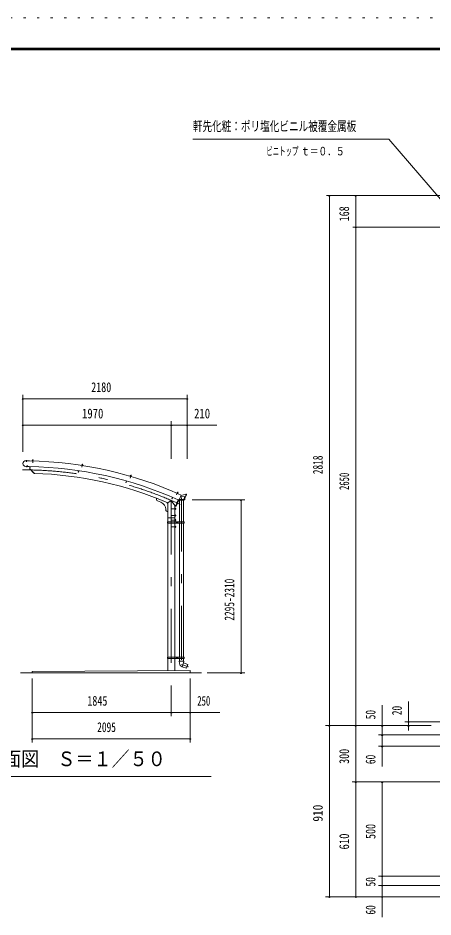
# Model space of a CAD drawing. Units: millimetres, scale not verified. Extents: x -25414 to 25419, y -10500 to 10500.
# Drawn here: x 9687 to 15196, y -1450 to 10500 of the extents above; entities that cross this region are included whole.
import ezdxf
from ezdxf.enums import TextEntityAlignment as Align

# ---------------------------------------------------------------- set-up
doc = ezdxf.new("R2010")
doc.units = ezdxf.units.MM
doc.header["$LTSCALE"] = 60
doc.linetypes.add('USER3', pattern=[24, 12, -5, 2, -5])
doc.linetypes.add('USER4', pattern=[3, 0.5, -2.5])
for name, color, linetype, lineweight in [('0-2_1-05BOLD', 7, 'Continuous', 18), ('0-3_1-25CENTER', 3, 'USER3', 18), ('0-4_1-45THIN', 4, 'Continuous', 18), ('0-5_1-55DIM', 3, 'Continuous', 18), ('0-A_2-52DIM', 3, 'Continuous', 18), ('0-C_F-F1PAPER', 5, 'Continuous', 18), ('0-D_F-E_J_ADD', 5, 'USER4', 18)]:
    doc.layers.add(name, color=color, linetype=linetype, lineweight=lineweight)
doc.styles.add('ＭＳ ゴシック', font='')
doc.styles.get('ＭＳ ゴシック').set_extended_font_data('MS Gothic')

msp = doc.modelspace()

# ---------------------------------------------------------------- linework, layer by layer
at = {"layer": '0-2_1-05BOLD'}
for p, q in [((9791.14, 4614.24), (9837.83, 4613.3)), ((9837.84, 4613.8), (9791.15, 4614.74)), ((9837.84, 4613.8), (9837.82, 4612.7)), ((9876.65, 4614.95), (9889.14, 4614.62)), ((9877.09, 4613.44), (9877.04, 4611.84)), ((9877.25, 4619.43), (9877.12, 4614.94)), ((9878.13, 4619.91), (9877.25, 4619.43)), ((9880.13, 4619.36), (9880.01, 4614.86)), ((9880.03, 4619.86), (9880.25, 4628.01)), ((9886.25, 4627.85), (9880.25, 4628.01)), ((9885.9, 4619.2), (9885.78, 4614.71)), ((9888.63, 4613.13), (9888.58, 4611.53)), ((9889.14, 4614.62), (9889.1, 4613.12)), ((10533.58, 4555.64), (10533.35, 4554.16)), ((10533.35, 4554.16), (10545.7, 4552.22)), ((10533.82, 4554.08), (10533.57, 4552.5)), ((10533.57, 4552.5), (10544.98, 4550.71)), ((10533.58, 4555.64), (10545.93, 4553.7)), ((10535.69, 4560.37), (10545.37, 4558.85)), ((10537.6, 4559.56), (10536.91, 4555.12)), ((10537.57, 4560.08), (10538.83, 4568.13)), ((10539.98, 4568.96), (10538.83, 4568.13)), ((10544.76, 4567.19), (10538.83, 4568.13)), ((10543.93, 4568.34), (10539.98, 4568.96)), ((10543.31, 4558.66), (10542.61, 4554.22)), ((10543.5, 4559.14), (10544.76, 4567.19)), ((10544.76, 4567.19), (10543.93, 4568.34)), ((10545.23, 4552.29), (10544.98, 4550.71)), ((10545.37, 4558.85), (10546.16, 4558.22)), ((10546.16, 4558.22), (10545.46, 4553.77)), ((10545.93, 4553.7), (10545.7, 4552.22)), ((9789.62, 4538.15), (9836.31, 4537.22)), ((9789.63, 4538.65), (9836.32, 4537.72)), ((9836.32, 4537.71), (9836.31, 4537.22)), ((9843.12, 4537.58), (9842.5, 4506.27)), ((9846.32, 4537.52), (9845.72, 4507.53)), ((9903.97, 4446.89), (9845.72, 4507.53)), ((10493.56, 4482.74), (10490.3, 4460.99)), ((11181.97, 4416.29), (11184.26, 4424.11)), ((11190.02, 4422.43), (11184.26, 4424.11)), ((11187.73, 4414.61), (11190.02, 4422.43)), ((11125.31, 4346.13), (11119.28, 4324.98)), ((11119.28, 4324.98), (11122.36, 4324.1)), ((11128.39, 4345.26), (11122.36, 4324.1)), ((11177.49, 4410.83), (11177.04, 4409.3)), ((11177.04, 4409.3), (11188.12, 4406.05)), ((11177.45, 4412.4), (11189.45, 4408.89)), ((11179.17, 4416.59), (11177.91, 4412.27)), ((11180.15, 4416.82), (11179.17, 4416.59)), ((11181.94, 4415.77), (11180.68, 4411.46)), ((11187.48, 4414.15), (11186.22, 4409.84)), ((11188.57, 4407.59), (11188.12, 4406.05)), ((11189.45, 4408.89), (11189.03, 4407.45)), ((11797.58, 4187.62), (11796.97, 4186.25)), ((11796.97, 4186.25), (11808.42, 4181.23)), ((11802.46, 4190.39), (11800.66, 4186.27)), ((11800.82, 4191.66), (11809.8, 4187.72)), ((11802.56, 4190.89), (11805.83, 4198.36)), ((11811.33, 4195.95), (11805.83, 4198.36)), ((11807.75, 4188.07), (11805.94, 4183.95)), ((11810.39, 4186.91), (11808.59, 4182.79)), ((11809.8, 4187.72), (11810.39, 4186.91)), ((11527.54, 4117.89), (11527.54, 4099.02)), ((11540.04, 4080.48), (11585.02, 4062.29)), ((11737.36, 4128.6), (11728.66, 4108.39)), ((11728.66, 4108.39), (11731.6, 4107.13)), ((11740.3, 4127.34), (11731.6, 4107.13)), ((11819.67, 4090.79), (11785.67, 4011.8)), ((11807.98, 4181.42), (11807.34, 4179.95)), ((11813.11, 4095.79), (11818.62, 4093.42)), ((11820.16, 4095.59), (11824.3, 4092.37)), ((11822.77, 4096.48), (11825.09, 4094.67)), ((11889.88, 4092.37), (11824.3, 4092.37)), ((11891.9, 4100.67), (11828.24, 4100.67)), ((11829.59, 4092.37), (11829.59, 3802.67)), ((11855.02, 4158.68), (11830.29, 4103.99)), ((11845.21, 4136.97), (11903.31, 4140.95)), ((11884.59, 4092.37), (11884.59, 3802.67)), ((11900.24, 4100.44), (11889.88, 4092.37)), ((11897.2, 4140.53), (11891.9, 4100.67)), ((11905.39, 4139.13), (11900.24, 4100.44)), ((11913.34, 4143.64), (11903.31, 4140.95)), ((11915.42, 4141.82), (11905.39, 4139.13)), ((11915.47, 4159.67), (11913.34, 4143.64)), ((11917.49, 4157.37), (11915.42, 4141.82)), ((11922.09, 4159.67), (11915.47, 4159.67)), ((11924.39, 4157.37), (11917.49, 4157.37)), ((11922.09, 4159.67), (11922.09, 4169.67)), ((11647.54, 3969.58), (11647.54, 3962.86)), ((11660.04, 3944.32), (11677.54, 3937.25)), ((11766.64, 4018.49), (11766.64, 3802.67)), ((11768.64, 3987.17), (11766.64, 3987.17)), ((11768.64, 3966.17), (11766.64, 3966.17)), ((11768.64, 3987.17), (11768.64, 3966.17)), ((11774.73, 3986.49), (11768.64, 3986.49)), ((11774.73, 3981.58), (11768.64, 3981.58)), ((11774.73, 3971.76), (11768.64, 3971.76)), ((11775.64, 3984.92), (11774.73, 3986.49)), ((11677.54, 3856.67), (11766.64, 3856.67)), ((11768.64, 3897.17), (11766.64, 3897.17)), ((11768.64, 3876.17), (11766.64, 3876.17)), ((11768.64, 3837.17), (11766.64, 3837.17)), ((11768.64, 3897.17), (11768.64, 3876.17)), ((11774.73, 3896.49), (11768.64, 3896.49)), ((11774.73, 3891.58), (11768.64, 3891.58)), ((11774.73, 3881.76), (11768.64, 3881.76)), ((11768.64, 3816.17), (11768.64, 3837.17)), ((11774.73, 3831.58), (11768.64, 3831.58)), ((11775.64, 3894.92), (11774.73, 3896.49)), ((11669.84, 3802.67), (11892.29, 3802.67)), ((11669.84, 3794.67), (11675.94, 3794.67)), ((11675.94, 3802.67), (11675.94, 3786.67)), ((11677.54, 3786.67), (11677.54, 2002.67)), ((11768.64, 3816.17), (11766.64, 3816.17)), ((11766.64, 2002.67), (11766.64, 3786.67)), ((11768.64, 3726.17), (11766.64, 3726.17)), ((11768.24, 3802.67), (11768.24, 3786.67)), ((11774.73, 3821.76), (11768.64, 3821.76)), ((11774.73, 3816.85), (11768.64, 3816.85)), ((11774.73, 3746.49), (11768.64, 3746.49)), ((11774.73, 3741.58), (11768.64, 3741.58)), ((11774.73, 3731.76), (11768.64, 3731.76)), ((11775.64, 3818.42), (11774.73, 3816.85)), ((11775.64, 3744.92), (11774.73, 3746.49)), ((11775.64, 3728.42), (11775.64, 3744.92)), ((11793.11, 3797.56), (11798.11, 3800.44)), ((11793.11, 3797.56), (11793.11, 3791.78)), ((11793.11, 3791.78), (11798.11, 3788.9)), ((11798.11, 3788.9), (11803.12, 3791.78)), ((11827.99, 3802.67), (11827.99, 3786.67)), ((11829.59, 3786.67), (11829.59, 2002.67)), ((11884.59, 3786.67), (11884.59, 2002.67)), ((11886.19, 3802.67), (11886.19, 3786.67)), ((11886.19, 3794.67), (11892.29, 3794.67)), ((11892.29, 3802.67), (11892.29, 3786.67)), ((11669.84, 2002.67), (11669.84, 1986.67)), ((11669.84, 2002.67), (11892.29, 2002.67)), ((11669.84, 1994.67), (11675.94, 1994.67)), ((11669.84, 1986.67), (11892.29, 1986.67)), ((11675.94, 2002.67), (11675.94, 1986.67)), ((11677.54, 1986.67), (11677.54, 1823.27)), ((11766.64, 1986.67), (11766.64, 1823.69)), ((11768.24, 2002.67), (11768.24, 1986.67)), ((11793.11, 1997.56), (11798.11, 2000.44)), ((11793.11, 1997.56), (11793.11, 1991.78)), ((11793.11, 1991.78), (11798.11, 1988.9)), ((11798.11, 1988.9), (11803.12, 1991.78)), ((11827.99, 2002.67), (11827.99, 1986.67)), ((11828.09, 1949.76), (11886.09, 1949.76)), ((11829.85, 1923.97), (11828.09, 1949.76)), ((11829.59, 1986.67), (11829.59, 1949.76)), ((11884.59, 1927.76), (11865.78, 1876.08)), ((11884.59, 1986.67), (11884.59, 1949.76)), ((11886.19, 2002.67), (11886.19, 1986.67)), ((11886.19, 1994.67), (11892.29, 1994.67)), ((11892.29, 2002.67), (11892.29, 1986.67)), ((9722.09, 1794.67), (12122.08, 1794.67)), ((11972.09, 1824.67), (9877.09, 1814.67)), ((9877.09, 1794.67), (9877.09, 1814.67)), ((11866.06, 1875.98), (11922.16, 1855.56)), ((11972.09, 1824.67), (11972.09, 1794.67))]:
    msp.add_line(p, q, dxfattribs=at)
for points in [[(9876.65, 4614.95), (9876.61, 4613.45), (9889.1, 4613.12)], [(9878.13, 4619.91), (9887.93, 4619.65), (9888.79, 4619.12), (9888.67, 4614.63)], [(9886.03, 4619.7), (9886.25, 4627.85), (9885.27, 4628.88), (9881.27, 4628.98), (9880.25, 4628.01)], [(10535.69, 4560.37), (10534.75, 4560.01), (10534.05, 4555.56)], [(9901.15, 4449.84), (9898.84, 4447.62), (9842.5, 4506.27)], [(10490.39, 4483.22), (10487.13, 4461.46), (10490.3, 4460.99)], [(11190.02, 4422.43), (11189.34, 4423.67), (11185.5, 4424.79), (11184.26, 4424.11)], [(11177.45, 4412.4), (11177.03, 4410.96), (11189.03, 4407.45)], [(11180.15, 4416.82), (11189.55, 4414.07), (11190.25, 4413.34), (11188.99, 4409.03)], [(11797.41, 4186.06), (11796.77, 4184.59), (11807.34, 4179.95)], [(11797.58, 4187.62), (11809.02, 4182.6), (11808.42, 4181.23)], [(11800.82, 4191.66), (11799.82, 4191.55), (11798.01, 4187.43)], [(11808.05, 4188.49), (11811.33, 4195.95), (11810.81, 4197.27), (11807.15, 4198.87), (11805.83, 4198.36)], [(11527.54, 4117.89), (11677.54, 4057.25), (11677.54, 3802.67)], [(11766.64, 4018.49), (11722.09, 4086.67), (11677.54, 4057.25)], [(11813.11, 4095.79), (11777.53, 4013.12), (11783.04, 4010.75)], [(11903.31, 4140.95), (11898.09, 4101.67), (11889.09, 4094.67), (11825.09, 4094.67)], [(11924.39, 4157.37), (11924.39, 4169.67), (11915.49, 4169.67), (11853.21, 4154.67)], [(11775.64, 3984.92), (11775.64, 3968.42), (11774.73, 3966.86), (11768.64, 3966.86)], [(11775.64, 3894.92), (11775.64, 3878.42), (11774.73, 3876.86), (11768.64, 3876.86)], [(11775.64, 3818.42), (11775.64, 3834.92), (11774.73, 3836.49), (11768.64, 3836.49)], [(11669.84, 3802.67), (11669.84, 3786.67), (11892.29, 3786.67)], [(11768.64, 3726.17), (11768.64, 3747.17), (11766.64, 3747.17)], [(11775.64, 3728.42), (11774.73, 3726.86), (11768.64, 3726.86)], [(11798.11, 3800.44), (11803.12, 3797.56), (11803.12, 3791.78)], [(11798.11, 2000.44), (11803.12, 1997.56), (11803.12, 1991.78)], [(11886.09, 1949.76), (11884.59, 1927.76), (11940.97, 1907.24), (11922.16, 1855.56)]]:
    msp.add_lwpolyline(points, dxfattribs=at)
for centre, radius in [((11798.11, 3794.67), 6.25), ((11798.11, 3794.67), 4.9), ((11798.11, 1994.67), 6.25), ((11798.11, 1994.67), 4.9)]:
    msp.add_circle(centre, radius, dxfattribs=at)
for centre, radius, start, end in [((9790.39, 4576.45), 38.3, 88.854, 268.854), ((9790.39, 4576.45), 37.8, 88.854, 268.854), ((9745.43, -506.02), 5119.55, 65.66528, 88.9659), ((9878.64, 4617.58), 2.32, 49.93085, 88.46228), ((9882.8, 4611.28), 8.51, 68.63316, 108.29361), ((9887.3, 4617.35), 2.32, 88.46228, 127.00851), ((10535.9, 4557.99), 2.32, 42.54817, 81.07961), ((10539.21, 4551.2), 8.51, 61.25049, 100.91093), ((10544.45, 4556.65), 2.32, 81.07961, 119.62584), ((9745.43, -506.02), 5044.55, 65.80466, 88.96758), ((9745.43, -506.02), 4955.45, 67.05199, 88.16658), ((11180.05, 4414.44), 2.32, 35.1655, 73.69695), ((11182.46, 4407.28), 8.51, 53.86781, 93.52827), ((11188.36, 4412.01), 2.32, 73.69695, 112.24318), ((11800.41, 4189.31), 2.32, 27.78282, 66.31427), ((11801.89, 4181.9), 8.51, 46.48515, 86.1456), ((11808.34, 4185.83), 2.32, 66.31427, 104.8605), ((11547.54, 4099.02), 20, 180, 247.98738), ((11816.63, 4110.17), 15, 245.66849, 335.66833), ((11817.83, 4091.58), 2, 336.71333, 66.71333), ((11547.54, 3969.58), 100, 0, 67.98738), ((11667.54, 3962.86), 20, 180, 247.98738), ((11677.54, 4057.25), 10, 157.98738, 270), ((9745.43, -506.02), 4955.45, 65.78831, 65.92853), ((11771.85, 3984.03), 3.78, 319.57169, 0), ((11771.85, 3969.31), 3.78, 0, 40.43115), ((11761.86, 3976.67), 13.78, 339.1357, 20.8643), ((11783.83, 4012.59), 2, 246.71333, 336.71333), ((11771.85, 3894.03), 3.78, 319.57169, 0), ((11771.85, 3879.31), 3.78, 0, 40.43115), ((11771.85, 3834.03), 3.78, 319.56883, 0), ((11761.86, 3886.67), 13.78, 339.1357, 20.8643), ((11761.86, 3826.67), 13.78, 339.13568, 20.86429), ((11771.85, 3819.31), 3.78, 0, 40.4283), ((11771.85, 3744.03), 3.78, 319.56883, 0), ((11771.85, 3729.31), 3.78, 0, 40.4283), ((11761.86, 3736.67), 13.78, 339.13568, 20.86429), ((11884.72, 1927.72), 55, 183.90576, 250.16731)]:
    msp.add_arc(centre, radius, start, end, dxfattribs=at)
at = {"layer": '0-3_1-25CENTER'}
for p, q in [((9800.03, 4623.16), (9799.53, 4598.17)), ((9806.15, 4529.22), (9806.65, 4554.22)), ((9883.35, 4631.68), (9882.18, 4588.17)), ((10542.38, 4571.36), (10535.63, 4528.37)), ((11188.19, 4426.87), (11175.98, 4385.09)), ((11810.09, 4200.59), (11792.6, 4160.73)), ((11722.09, 4086.67), (11722.09, 1425.98)), ((11857.09, 4127.89), (11857.09, 1908.51)), ((11785.64, 3976.67), (11728.64, 3976.67)), ((11785.64, 3886.67), (11728.64, 3886.67)), ((11785.64, 3826.67), (11728.64, 3826.67)), ((11785.64, 3736.67), (11728.64, 3736.67)), ((11785.61, 3794.67), (11810.61, 3794.67)), ((11798.11, 3807.17), (11798.11, 3782.17)), ((11785.61, 1994.67), (11810.61, 1994.67)), ((11798.11, 2007.17), (11798.11, 1982.17)), ((11857.09, 1908.51), (11950.36, 1874.56))]:
    msp.add_line(p, q, dxfattribs=at)
msp.add_arc((9745.43, -506.02), 5000, 65.24121, 90, dxfattribs=at)
at = {"layer": '0-4_1-45THIN'}
for p, q in [((9880.83, 4619.84), (9881.07, 4628.79)), ((9885.23, 4619.72), (9885.47, 4628.67)), ((10538.36, 4559.95), (10539.75, 4568.79)), ((10542.71, 4559.27), (10544.09, 4568.11)), ((11182.74, 4416.07), (11185.25, 4424.65)), ((11186.96, 4414.83), (11189.48, 4423.42)), ((11803.29, 4190.57), (11806.89, 4198.77)), ((11807.32, 4188.81), (11810.92, 4197))]:
    msp.add_line(p, q, dxfattribs=at)
at = {"layer": '0-5_1-55DIM'}
for p, q in [((9762.09, 5438.67), (9742.09, 5438.67)), ((9752.09, 4731.84), (9752.09, 5488.67)), ((9752.09, 5438.67), (11932.09, 5438.67)), ((11942.09, 5438.67), (11922.09, 5438.67)), ((11932.09, 4638.67), (11932.09, 5488.67)), ((11722.09, 4638.67), (11722.09, 5138.67)), ((9762.09, 5088.67), (9742.09, 5088.67)), ((9752.09, 5088.67), (12324.59, 5088.67)), ((11732.09, 5088.67), (11712.09, 5088.67)), ((11942.09, 5088.67), (11922.09, 5088.67)), ((12001.02, 4094.67), (12697.09, 4094.67)), ((12657.08, 4094.67), (12637.08, 4094.67)), ((12647.08, 1794.67), (12647.08, 4094.67)), ((12197.09, 1794.67), (12697.09, 1794.67)), ((12657.08, 1794.67), (12637.08, 1794.67)), ((9877.09, 1719.67), (9877.09, 869.67)), ((11972.09, 1719.67), (11972.09, 869.67)), ((11722.09, 1569.67), (11722.09, 1219.67)), ((9887.09, 1269.67), (9867.09, 1269.67)), ((9877.09, 1269.67), (12364.59, 1269.67)), ((11732.09, 1269.67), (11712.09, 1269.67)), ((11982.09, 1269.67), (11962.09, 1269.67)), ((9887.09, 919.67), (9867.09, 919.67)), ((9877.09, 919.67), (11972.09, 919.67)), ((11982.09, 919.67), (11962.09, 919.67)), ((9249.59, 419.67), (12249.59, 419.67))]:
    msp.add_line(p, q, dxfattribs=at)
for centre in [(9752.09, 5438.67), (11932.09, 5438.67), (9752.09, 5088.67), (11722.09, 5088.67), (11932.09, 5088.67), (12647.08, 4094.67), (12647.08, 1794.67), (9877.09, 1269.67), (11722.09, 1269.67), (11972.09, 1269.67), (9877.09, 919.67), (11972.09, 919.67)]:
    msp.add_arc(centre, 10, 180, 0, dxfattribs=at)
at = {"layer": '0-A_2-52DIM'}
for p, q in [((14608.02, 8889.93), (12008.02, 8889.93)), ((14608.02, 8889.93), (15296.15, 8092.25)), ((15353.77, 8139.93), (13783.02, 8139.93)), ((13830.52, 8139.93), (13810.52, 8139.93)), ((13820.52, 8139.93), (13820.52, -1180.07)), ((14180.52, 8139.93), (14160.52, 8139.93)), ((14170.52, -1180.07), (14170.52, 8139.93)), ((15601.39, 7719.93), (14133.02, 7719.93)), ((14180.52, 7719.93), (14160.52, 7719.93)), ((14520.52, 1364.93), (14520.52, 549.93)), ((14870.52, 1027.83), (14870.52, 1414.93)), ((13770.52, 1094.93), (15170.52, 1094.93)), ((13830.52, 1094.93), (13810.52, 1094.93)), ((14180.52, 1094.93), (14160.52, 1094.93)), ((14530.52, 1094.93), (14510.52, 1094.93)), ((15545.52, 1144.93), (14820.52, 1144.93)), ((14880.52, 1144.93), (14860.52, 1144.93)), ((14880.52, 1094.93), (14860.52, 1094.93)), ((15545.52, 969.93), (14470.52, 969.93)), ((14530.52, 969.93), (14510.52, 969.93)), ((15545.52, 819.93), (14470.52, 819.93)), ((14530.52, 819.93), (14510.52, 819.93)), ((18383.02, 344.93), (14120.52, 344.93)), ((14180.52, 344.93), (14160.52, 344.93)), ((14530.52, 344.93), (14510.52, 344.93)), ((14520.52, 344.93), (14520.52, -1450.07)), ((18383.02, -905.07), (14470.52, -905.07)), ((14530.52, -905.07), (14510.52, -905.07)), ((18383.02, -1030.07), (14470.52, -1030.07)), ((14530.52, -1030.07), (14510.52, -1030.07)), ((18383.02, -1180.07), (13770.52, -1180.07)), ((13830.52, -1180.07), (13810.52, -1180.07)), ((14180.52, -1180.07), (14160.52, -1180.07)), ((14530.52, -1180.07), (14510.52, -1180.07))]:
    msp.add_line(p, q, dxfattribs=at)
for centre in [(13820.52, 8139.93), (14170.52, 8139.93), (14170.52, 7719.93), (13820.52, 1094.93), (14170.52, 1094.93), (14520.52, 1094.93), (14870.52, 1144.93), (14870.52, 1094.93), (14520.52, 969.93), (14520.52, 819.93), (14170.52, 344.93), (14520.52, 344.93), (14520.52, -905.07), (14520.52, -1030.07), (13820.52, -1180.07), (14170.52, -1180.07), (14520.52, -1180.07)]:
    msp.add_arc(centre, 10, 180, 0, dxfattribs=at)
at = {"layer": '0-C_F-F1PAPER'}
for p, q in [((-3780.57, 10100), (24919.43, 10100)), ((-3778.07, 10097.5), (24916.93, 10097.5)), ((-3775.57, 10095), (24914.43, 10095)), ((-3773.07, 10092.5), (24911.93, 10092.5)), ((-3770.57, 10090), (24909.43, 10090)), ((-3768.07, 10087.5), (24906.93, 10087.5)), ((-3765.57, 10085), (24904.43, 10085)), ((-3763.07, 10082.5), (24901.93, 10082.5)), ((-3760.57, 10080), (24899.43, 10080)), ((-3758.07, 10077.5), (24896.93, 10077.5)), ((-3755.57, 10075), (24894.43, 10075))]:
    msp.add_line(p, q, dxfattribs=at)
at = {"layer": '0-D_F-E_J_ADD'}
msp.add_line((-4280.57, 10500), (25419.43, 10500), dxfattribs=at)

# ---------------------------------------------------------------- texts
at = {"layer": '0-5_1-55DIM', "color": 7, "style": 'ＭＳ ゴシック'}
for s, height, width, p in [('2180', 130.2, 0.75, (10659.06, 5488.67)), ('1970', 130.2, 0.8, (10536.9, 5138.67)), ('210', 130.2, 0.8, (12024.43, 5138.67)), ('1845', 130.2, 0.75, (10607.36, 1319.67)), ('250', 130.2, 0.65, (12066.5, 1319.67)), ('2095', 130.2, 0.7, (10738.58, 969.67)), ('側面図\u3000Ｓ＝１／５０', 195.4, 0.9, (9249.59, 496.31))]:
    msp.add_text(s, height=height, dxfattribs=dict(at, width=width)).set_placement(p, align=Align.BOTTOM_LEFT)
at = {"layer": '0-5_1-55DIM', "color": 7, "style": 'ＭＳ ゴシック', "width": 0.7}
msp.add_text('2295-2310', height=130.2, rotation=90, dxfattribs=at).set_placement((12597.09, 2489.28), align=Align.BOTTOM_LEFT)
at = {"layer": '0-A_2-52DIM', "color": 7, "style": 'ＭＳ ゴシック'}
for s, height, width, p in [('軒先化粧：ポリ塩化ビニル被覆金属板', 130.2, 0.7, (12008.02, 8957.7)), ('ビニトップ ', 110.7, 0.55, (12983.02, 8639.93)), ('ｔ＝０．５', 110.7, 0.75, (13442.29, 8639.93))]:
    msp.add_text(s, height=height, dxfattribs=dict(at, width=width)).set_placement(p, align=Align.BOTTOM_LEFT)
for s, width, p in [('168', 0.75, (14120.52, 7797.07)), ('2818', 0.7, (13770.52, 4436.16)), ('2650', 0.65, (14120.52, 4225.77)), ('20', 0.7, (14820.52, 1232.61)), ('50', 0.7, (14470.52, 1178.21)), ('300', 0.75, (14120.52, 585.83)), ('60', 0.7, (14470.52, 582.81)), ('910', 0.85, (13770.52, -182.64)), ('500', 0.75, (14470.52, -412.51)), ('610', 0.8, (14120.52, -552.44)), ('50', 0.7, (14470.52, -1044.29)), ('60', 0.7, (14470.52, -1417.19))]:
    msp.add_text(s, height=130.2, rotation=90, dxfattribs=dict(at, width=width)).set_placement(p, align=Align.BOTTOM_LEFT)

doc.saveas('drawing.dxf')
